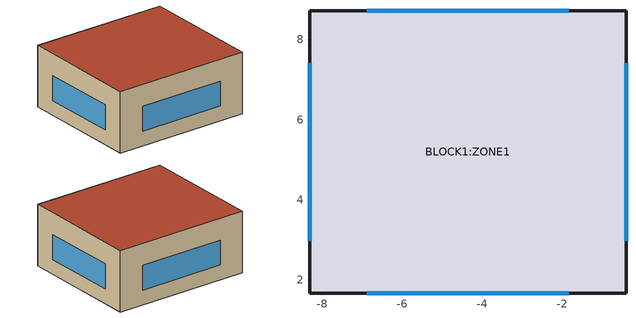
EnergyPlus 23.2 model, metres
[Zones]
BLOCK1:ZONE1
 floor ground (Project ground floor): -0.41,1.67 -8.32,1.67 -8.32,8.72 -0.41,8.72 z0
 wall outside (Project wall): -0.41,1.67 -0.41,8.72 -8.32,8.72 -8.32,1.67 -0.41,1.67 z0:3.5
 window (Project external glazing - 1001): -0.41,2.97 -0.41,7.41 / -1.84,8.72 -6.89,8.72 / -8.32,7.41 -8.32,2.97 / -6.89,1.67 -1.84,1.67 z0.84:2.26
 roof outside (Project flat roof): -8.32,1.67 -0.41,1.67 -0.41,8.72 -8.32,8.72 z3.5
[Site:Location]
Untitled (01-01:31-12)  (01-01:31-12): Latitude {deg}=40.45; Longitude {deg}=-3.55; Time Zone {hr}=1; Elevation {m}=582
[Site:GroundTemperature:BuildingSurface]
18, 18, 18, 18, 18, 18, 18, 18, 18, 18, 18, 18
[Site:GroundTemperature:Deep]
14, 14, 14, 14, 14, 14, 14, 14, 14, 14, 14, 14
[Site:GroundTemperature:Shallow]
14, 14, 14, 14, 14, 14, 14, 14, 14, 14, 14, 14
[Site:GroundTemperature:FCfactorMethod]
6.09, 5.28, 6.71, 8.95, 14.81, 19.34, 22.39, 23.32, 21.74, 18.22, 13.53, 9.18
[Site:GroundReflectance]
0.2, 0.2, 0.2, 0.2, 0.2, 0.2, 0.2, 0.2, 0.2, 0.2, 0.2, 0.2
[Site:GroundReflectance:SnowModifier]
2, 2
[SizingPeriod:DesignDay] Day of Month=15; Humidity Condition Type=WetBulb; Barometric Pressure {Pa}=94525.9; Rain Indicator=No; Snow Indicator=No
Name | Month | Day Type | Maximum Dry-Bulb Temperature {C} | Daily Dry-Bulb Temperature Range {deltaC} | Wetbulb or DewPoint at Maximum Dry-Bulb {C} | Wind Speed {m/s} | Wind Direction {deg} | Daylight Saving Time Indicator | Solar Model Indicator | Sky Clearness
Summer Design Day in Untitled (01-01:31-12) Jun | 6 | SummerDesignDay | 36.6 | 17.7 | 18.2 | 0 | 0 | Yes | ASHRAEClearSky | 0.98
Summer Design Day in Untitled (01-01:31-12) Jul | 7 | SummerDesignDay | 38.2 | 17.5 | 20.3 | 0 | 0 | Yes | ASHRAEClearSky | 0.98
Summer Design Day in Untitled (01-01:31-12) Aug | 8 | SummerDesignDay | 38 | 17.4 | 19.9 | 0 | 0 | Yes | ASHRAEClearSky | 0.98
Summer Design Day in Untitled (01-01:31-12) Sep | 9 | SummerDesignDay | 34.9 | 16.8 | 19.3 | 0 | 0 | Yes | ASHRAEClearSky | 0.98
Winter Design Day in Untitled (01-01:31-12) | 1 | WinterDesignDay | -4 | 0 | -4 | 1 | 350 | No |  | 0
[Site:Precipitation]
Precipitation Model Type=ScheduleAndDesignLevel; Design Level for Total Annual Precipitation {m/yr}=0.75; Precipitation Rates Schedule=Site Precipitation Schedule; Average Total Annual Precipitation {m/yr}=0.75
[Building]
Building 1: North Axis {deg}=0; Terrain=Suburbs; Loads Convergence Tolerance Value {W}=.04; Temperature Convergence Tolerance Value {deltaC}=.4; Solar Distribution=FullExterior; Maximum Number of Warmup Days=25; Minimum Number of Warmup Days=6
[Material:NoMass]
3_RVAL_3: Roughness=Rough; Thermal Resistance {m2-K/W}=.18; Thermal Absorptance=0.9; Solar Absorptance=0.7; Visible Absorptance=0.7
[Construction]
Project ground floor: Urea Formaldehyde Foam_.1327, Cast Concrete_.1, Floor/Roof Screed_.07, Timber Flooring_.03
Project flat roof: Asphalt 1_.01, MW Glass Wool (rolls)_.1445, 3_RVAL_3, Plasterboard_.013
Project wall: Brickwork Outer_.1, XPS Extruded Polystyrene  - CO2 Blowing_.0795, Concrete Block (Medium)_.1, Gypsum Plastering_.013
Project external glazing - 1001: 38, 1002, 2
[WindowMaterial:Gas]
1002: Gas Type=Air; Thickness {m}=.013
[WindowMaterial:Glazing] Optical Data Type=SpectralAverage; Thickness {m}=.003; Infrared Transmittance at Normal Incidence=0; Front Side Infrared Hemispherical Emissivity=.84; Conductivity {W/m-K}=.9; Dirt Correction Factor for Solar and Visible Transmittance=1
Name | Solar Transmittance at Normal Incidence | Front Side Solar Reflectance at Normal Incidence | Back Side Solar Reflectance at Normal Incidence | Visible Transmittance at Normal Incidence | Front Side Visible Reflectance at Normal Incidence | Back Side Visible Reflectance at Normal Incidence | Back Side Infrared Hemispherical Emissivity
2 | .837 | .075 | .075 | .898 | .081 | .081 | .84
38 | .74 | .09 | .1 | .82 | .11 | .12 | .2
[Material] Roughness=Rough; Thermal Absorptance=0.9
Name | Thickness {m} | Conductivity {W/m-K} | Density {kg/m3} | Specific Heat {J/kg-K} | Solar Absorptance | Visible Absorptance
Urea Formaldehyde Foam_.1327 | .1327 | 0.04 | 10 | 1400 | 0.6 | 0.6
Cast Concrete_.1 | .1 | 1.13 | 2000 | 1000 | 0.6 | 0.6
Floor/Roof Screed_.07 | .07 | 0.41 | 1200 | 840 | 0.73 | 0.73
Timber Flooring_.03 | .03 | 0.14 | 650 | 1200 | 0.78 | 0.78
Asphalt 1_.01 | .01 | 0.7 | 2100 | 1000 | 0.85 | 0.9
MW Glass Wool (rolls)_.1445 | .1445 | 0.04 | 12 | 840 | 0.6 | 0.6
Plasterboard_.013 | .013 | 0.25 | 2800 | 896 | 0.5 | 0.5
Brickwork Outer_.1 | .1 | 0.84 | 1700 | 800 | 0.7 | 0.7
XPS Extruded Polystyrene  - CO2 Blowing_.0795 | .0795 | 0.034 | 35 | 1400 | 0.6 | 0.6
Concrete Block (Medium)_.1 | .1 | 0.51 | 1400 | 1000 | 0.6 | 0.6
Gypsum Plastering_.013 | .013 | 0.4 | 1000 | 1000 | 0.5 | 0.5
[RoofIrrigation]
Irrigation Model Type=Schedule; Irrigation Rate Schedule=Roof Irrigation Schedule
[Zone]
BLOCK1:ZONE1: Type=1; Multiplier=1; Volume {m3}=165.4578; Floor Area {m2}=47.2737; Zone Inside Convection Algorithm=TARP; Part of Total Floor Area=Yes
[PEOPLE]
People BLOCK1:ZONE1: Zone or ZoneList or Space or SpaceList=BLOCK1:ZONE1; Number of People Schedule=On 24/7; Number of People Calculation Method=People/Area; People per Floor Area {person/m2}=.111; Fraction Radiant=.3; Sensible Heat Fraction=AutoCalculate; Activity Level Schedule=Activity Schedule 10; Carbon Dioxide Generation Rate {m3/s-W}=3.82e-08; Enable ASHRAE 55 Comfort Warnings=No; Mean Radiant Temperature Calculation Type=ZoneAveraged; Work Efficiency Schedule=Work efficiency; Clothing Insulation Calculation Method=ClothingInsulationSchedule; Clothing Insulation Calculation Method Schedule=custom_clo_sch_mod; Clothing Insulation Schedule=custom_clo_sch_mod; Air Velocity Schedule=Default Air Velocity for Comfort Calculations; Thermal Comfort Model 1 Type=Fanger
[Lights]
BLOCK1:ZONE1 General lighting: Zone or ZoneList or Space or SpaceList=BLOCK1:ZONE1; Schedule=Office_OpenOff_Light; Design Level Calculation Method=Watts/Area; Watts per Zone Floor Area {W/m2}=15; Return Air Fraction=0; Fraction Radiant=.42; Fraction Visible=.18; Fraction Replaceable=1
[OtherEquipment]
BLOCK1:ZONE1 Equipment gain: Fuel Type=Electricity; Zone or ZoneList or Space or SpaceList=BLOCK1:ZONE1; Schedule=Office_OpenOff_Equip; Design Level Calculation Method=Watts/Area; Power per Zone Floor Area {W/m2}=11.77; Fraction Latent=0; Fraction Radiant=.2; Fraction Lost=0; Carbon Dioxide Generation Rate {m3/s-W}=0
[WaterUse:Equipment]
DHW BLOCK1:ZONE1: Peak Flow Rate {m3/s}=2.87436e-07; Flow Rate Fraction Schedule=Office_OpenOff_Occ; Target Temperature Schedule=DHW Supply Temperature BLOCK1:ZONE1; Hot Water Supply Temperature Schedule=DHW Supply Temperature BLOCK1:ZONE1; Cold Water Supply Temperature Schedule=DHW Mains Temperature BLOCK1:ZONE1; Zone=BLOCK1:ZONE1
[ZoneInfiltration:DesignFlowRate]
BLOCK1:ZONE1 Infiltration: Zone or ZoneList or Space or SpaceList=BLOCK1:ZONE1; Schedule=On 24/7; Design Flow Rate Calculation Method=Flow/zone; Design Flow Rate {m3/s}=.032172; Constant Term Coefficient=1; Temperature Term Coefficient=0; Velocity Term Coefficient=0; Velocity Squared Term Coefficient=0
[Sizing:Zone]
BLOCK1:ZONE1: Zone Cooling Design Supply Air Temperature Input Method=SupplyAirTemperature; Zone Cooling Design Supply Air Temperature {C}=12; Zone Cooling Design Supply Air Temperature Difference {deltaC}=0; Zone Heating Design Supply Air Temperature Input Method=SupplyAirTemperature; Zone Heating Design Supply Air Temperature {C}=35; Zone Heating Design Supply Air Temperature Difference {deltaC}=0; Zone Cooling Design Supply Air Humidity Ratio {kgWater/kgDryAir}=0.0077; Zone Heating Design Supply Air Humidity Ratio {kgWater/kgDryAir}=0.0156; Design Specification Outdoor Air Object=BLOCK1:ZONE1; Zone Heating Sizing Factor=1.25; Zone Cooling Sizing Factor=1.15; Cooling Design Air Flow Method=DesignDay; Cooling Minimum Air Flow Fraction=0; Heating Design Air Flow Method=DesignDay; Design Specification Zone Air Distribution Object=BLOCK1:ZONE1; Zone Load Sizing Method=Sensible Load Only No Latent Load; Zone Latent Cooling Design Supply Air Humidity Ratio Input Method=HumidityRatioDifference; Zone Cooling Design Supply Air Humidity Ratio Difference {kgWater/kgDryAir}=0.005; Zone Latent Heating Design Supply Air Humidity Ratio Input Method=HumidityRatioDifference; Zone Humidification Design Supply Air Humidity Ratio Difference {kgWater/kgDryAir}=0.005
[DesignSpecification:ZoneAirDistribution]
BLOCK1:ZONE1: Zone Air Distribution Effectiveness in Cooling Mode=1; Zone Air Distribution Effectiveness in Heating Mode=1
[DesignSpecification:OutdoorAir]
BLOCK1:ZONE1: Outdoor Air Method=Sum; Outdoor Air Flow per Person {m3/s-person}=.01; Outdoor Air Flow per Zone Floor Area {m3/s-m2}=0; Outdoor Air Flow per Zone {m3/s}=0; Outdoor Air Flow Air Changes per Hour {1/hr}=0; Outdoor Air Schedule=Off 24/7
[ZoneControl:Thermostat]
BLOCK1:ZONE1 Thermostat: Zone or ZoneList=BLOCK1:ZONE1; Control Type Schedule=Zone Control Type Sched; Control 1=Dual Setpoint - Zone BLOCK1:ZONE1
[ZoneControl:Thermostat:OperativeTemperature]
Thermostat=BLOCK1:ZONE1 Thermostat; Radiative Fraction Input Mode=Scheduled; Radiative Fraction Schedule=TypOperativeTempControlSch
[ThermostatSetpoint:DualSetpoint]
Dual Setpoint - Zone BLOCK1:ZONE1: Heating Setpoint Temperature Schedule=BLOCK1:ZONE1 Heating Setpoint Schedule; Cooling Setpoint Temperature Schedule=BLOCK1:ZONE1 Cooling SP Sch
[Zone equipment]
BLOCK1:ZONE1: BLOCK1:ZONE1 Ideal Loads Air
[ZoneHVAC:IdealLoadsAirSystem]
BLOCK1:ZONE1 Ideal Loads Air: Maximum Heating Supply Air Temperature {C}=35; Minimum Cooling Supply Air Temperature {C}=12; Maximum Heating Supply Air Humidity Ratio {kgWater/kgDryAir}=0.0156; Minimum Cooling Supply Air Humidity Ratio {kgWater/kgDryAir}=0.0077; Heating Limit=LimitCapacity; Maximum Heating Air Flow Rate {m3/s}=Autosize; Maximum Sensible Heating Capacity {W}=Autosize; Cooling Limit=LimitFlowRateAndCapacity; Maximum Cooling Air Flow Rate {m3/s}=Autosize; Maximum Total Cooling Capacity {W}=Autosize; Heating Availability Schedule=BLOCK1:ZONE1 Heating Availability Sch; Cooling Availability Schedule=BLOCK1:ZONE1 Cooling Availability Sch; Dehumidification Control Type=None; Humidification Control Type=None; Design Specification Outdoor Air Object=BLOCK1:ZONE1; Outdoor Air Economizer Type=NoEconomizer; Heat Recovery Type=None
[EnergyManagementSystem:Sensor]
pmv: People Block1:Zone1; Zone Thermal Comfort Fanger Model PMV
[EnergyManagementSystem:TrendVariable]
pmv_trend_var: pmv; 1
clo_trend_var: clo_adjusted; 1
[EnergyManagementSystem:Actuator]
clo_value: custom_clo_sch_mod; Schedule:Compact; Schedule Value
[EnergyManagementSystem:ProgramCallingManager]
adjust_clo: BeginTimestepBeforePredictor; adjust_clo
set_clo: BeginTimestepBeforePredictor; set_clo
[EnergyManagementSystem:Program]
adjust_clo: set pmv_prev_val = @TrendValue pmv_trend_var 1; set clo_prev_val = @TrendValue clo_trend_var 1; if pmv_prev_val > 0.5; set clo_adjusted = clo_prev_val-0.1; elseif pmv_prev_val < -0.5; set clo_adjusted = clo_prev_val+0.1; endif
set_clo: set clo_value = clo_adjusted
[EnergyManagementSystem:OutputVariable]
clo_adjusted: clo_adjusted; Averaged; ZoneTimestep; ; clo
[Schedule:Compact]
Roof Irrigation Schedule: Through: 12/31, For: AllDays, Until: 24:00, .00007
Site Precipitation Schedule; On 24/7; BLOCK1:ZONE1 Heating Availability Sch; BLOCK1:ZONE1 Cooling Availability Sch: Through: 12/31, For: AllDays, Until: 24:00, 1
Work efficiency; Off 24/7: Through: 12/31, For: AllDays, Until: 24:00, 0
TypOperativeTempControlSch: Through: 31 Dec, For: SummerDesignDay WinterDesignDay, Until: 24:00, 0, For: AllOtherDays, Until: 24:00, 0.5
Office_OpenOff_Occ: Through: 31 Dec, For: Weekdays SummerDesignDay, Until: 07:00, 0, Until: 08:00, 0.25, Until: 09:00, 0.5, Until: 12:00, 1, Until: 14:00, 0.75, Until: 17:00, 1, Until: 18:00, 0.5, Until: 19:00, 0.25, Until: 24:00, 0, For: Weekends, Until: 24:00, 0, For: Holidays, Until: 24:00, 0, For: WinterDesignDay AllOtherDays, Until: 24:00, 0
Office_OpenOff_Equip: Through: 31 Dec, For: Weekdays SummerDesignDay, Until: 07:00, 0.05394, Until: 20:00, 1, Until: 24:00, 0.05394, For: Weekends, Until: 24:00, 0.05394, For: Holidays, Until: 24:00, 0.05394, For: WinterDesignDay AllOtherDays, Until: 24:00, 0
Office_OpenOff_Light: Through: 31 Dec, For: Weekdays SummerDesignDay, Until: 07:00, 0, Until: 19:00, 1, Until: 24:00, 0, For: Weekends, Until: 24:00, 0, For: Holidays, Until: 24:00, 0, For: WinterDesignDay AllOtherDays, Until: 24:00, 0
Default Air Velocity for Comfort Calculations: Through: 12/31, For: AllDays, Until: 24:00, 0.137
custom_clo_sch_mod: Through: 1/1, For: AllDays, Until: 24:00, 0.85, Through: 2/1, For: AllDays, Until: 24:00, 0.85, Through: 3/1, For: AllDays, Until: 24:00, 0.85, Through: 4/1, For: AllDays, Until: 24:00, 0.85, Through: 5/1, For: AllDays, Until: 24:00, 0.75, Through: 6/1, For: AllDays, Until: 24:00, 0.75, Through: 7/1, For: AllDays, Until: 24:00, 0.5, Through: 8/1, For: AllDays, Until: 24:00, 0.5, Through: 9/1, For: AllDays, Until: 24:00, 0.5, Through: 10/1, For: AllDays, Until: 24:00, 0.5, Through: 11/1, For: AllDays, Until: 24:00, 0.7, Through: 12/1, For: AllDays, Until: 24:00, 0.7, Through: 12/31, For: AllDays, Until: 24:00, 0.85
Activity Schedule 10: Through: 12/31, For: AllDays, Until: 24:00, 110.7
DHW Supply Temperature BLOCK1:ZONE1: Through: 12/31, For: AllDays, Until: 24:00, 65
DHW Mains Temperature BLOCK1:ZONE1: Through: 12/31, For: AllDays, Until: 24:00, 10
BLOCK1:ZONE1 Heating Setpoint Schedule: Through: 12/31, For: AllDays, Until: 24:00, 22
BLOCK1:ZONE1 Cooling SP Sch: Through: 12/31, For: AllDays, Until: 24:00, 25
[Schedule:Day:Hourly]
Summer Control Type Day Sch; Winter Control Type Day Sch: 4, 4, 4, 4, 4, 4, 4, 4, 4, 4, 4, 4, 4, 4, 4, 4, 4, 4, 4, 4, 4, 4, 4, 4
[Schedule:Week:Daily]
Summer Control Type Week Sch: Summer Control Type Day Sch, Summer Control Type Day Sch, Summer Control Type Day Sch, Summer Control Type Day Sch, Summer Control Type Day Sch, Summer Control Type Day Sch, Summer Control Type Day Sch, Summer Control Type Day Sch, Summer Control Type Day Sch, Summer Control Type Day Sch, Summer Control Type Day Sch, Summer Control Type Day Sch
Winter Control Type Week Sch: Winter Control Type Day Sch, Winter Control Type Day Sch, Winter Control Type Day Sch, Winter Control Type Day Sch, Winter Control Type Day Sch, Winter Control Type Day Sch, Winter Control Type Day Sch, Winter Control Type Day Sch, Winter Control Type Day Sch, Winter Control Type Day Sch, Winter Control Type Day Sch, Winter Control Type Day Sch
[Schedule:Year]
Zone Control Type Sched: Winter Control Type Week Sch, 1, 1, 3, 31, Summer Control Type Week Sch, 4, 1, 9, 30, Winter Control Type Week Sch, 10, 1, 12, 31
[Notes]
Geometry convention template : External measurements
Zone geometry and surface areas : 2-Outer
Zone volume calculation method : 1-Inner
Zone floor area calculation method : 1-Inner
Window to wall ratio method : 1-Inner
Hourly weather file: C:\ProgramData\DesignBuilder\Weather Data\ESP_MADRID_IWEC.epw
